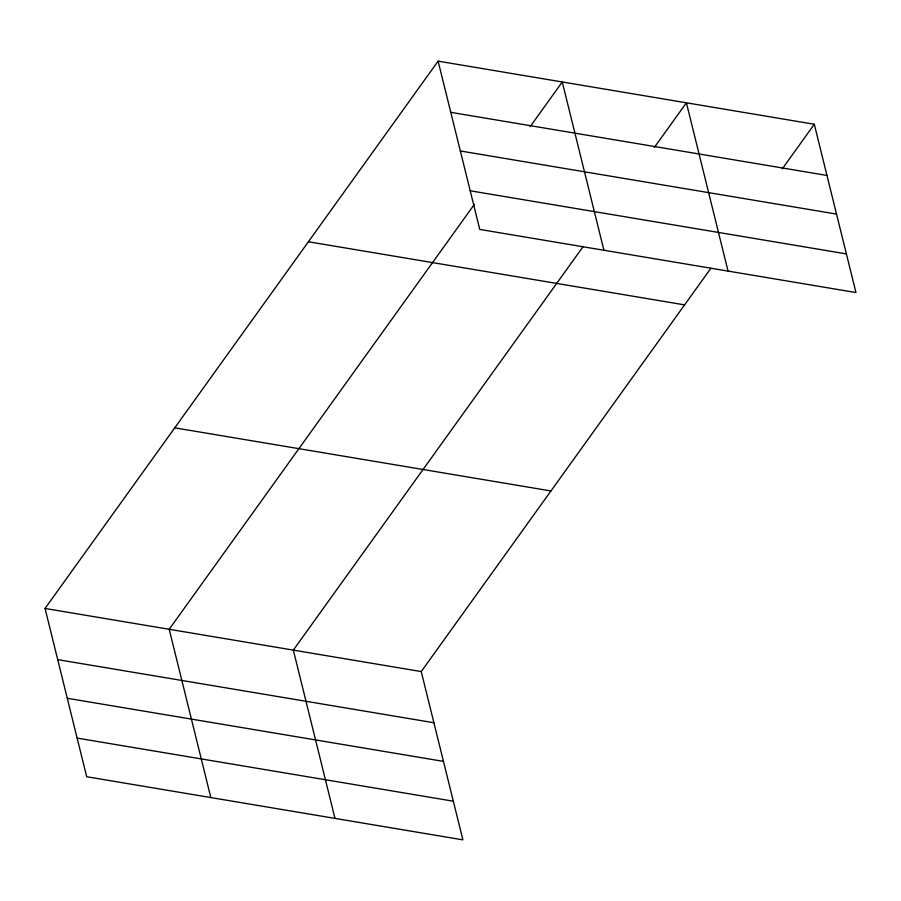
<?xml version="1.0" encoding="UTF-8"?>
<svg xmlns="http://www.w3.org/2000/svg" width="901" height="901" viewBox="0 0 901 901"><rect width="100%" height="100%" fill="white"/><g stroke="black" fill="none" stroke-linecap="round" stroke-linejoin="round"><path stroke-width="1.35" d="M710.866 268.295L421.24 671.572L462.889 839.856L86.699 776.741L45.05 608.457L438.111 61.144L814.301 124.259L855.95 292.543L479.76 229.428L438.111 61.144M474.41 204.29L169.197 629.281L210.834 797.565M530.239 126.557L562.258 81.98L603.907 250.264M582.958 246.84L293.332 650.105L334.981 818.39M654.385 147.381L686.404 102.804L728.042 271.088M782.282 168.847L814.301 124.259M450.782 112.332L826.972 175.447M460.343 150.974L836.533 214.089M470.198 190.787L846.388 253.902M308.401 241.761L684.591 304.876M174.76 427.84L550.95 490.955M45.05 608.457L421.24 671.572M57.72 659.633L433.91 722.748M67.282 698.275L443.472 761.39M77.137 738.088L453.327 801.203"/></g></svg>
